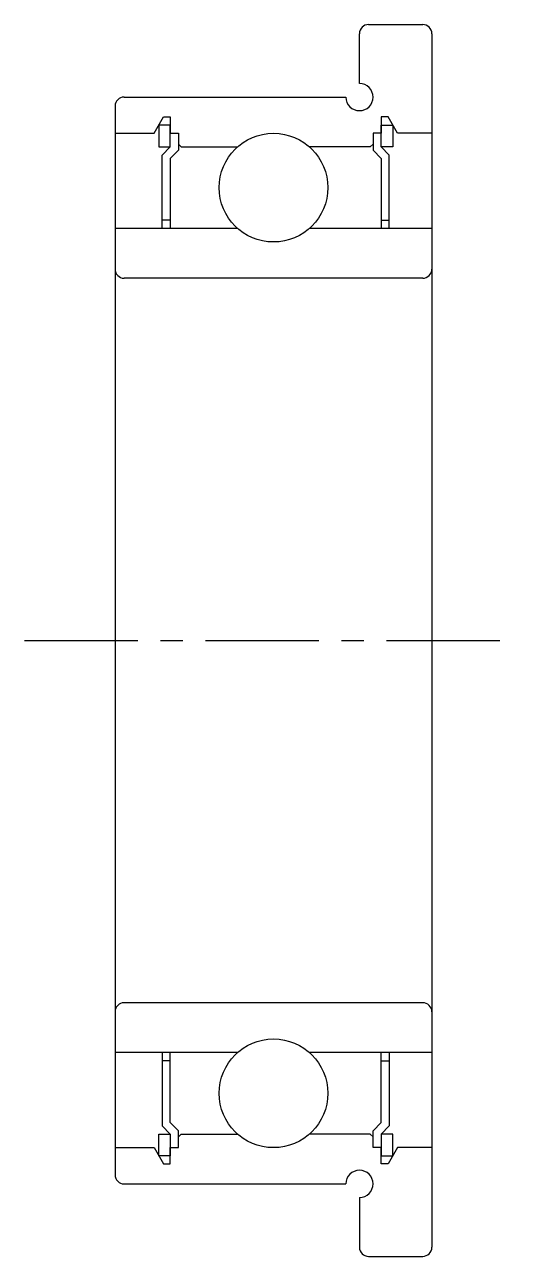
# Model space of a CAD drawing. Extents: x 2.6 to 38.4, y 2.5 to 30.6.
# Drawn here: x 32.89 to 38.39, y 16.97 to 30.57 of the extents above; entities outside this region: 2.
import ezdxf

# ---------------------------------------------------------------- set-up
doc = ezdxf.new("R2010")
doc.units = 0
doc.linetypes.add('CENTER', pattern=[2, 1.25, -0.25, 0.25, -0.25])
doc.layers.get('0').update_dxf_attribs({"linetype": 'CONTINUOUS'})
doc.layers.add('CENTER', color=1, linetype='CENTER')

msp = doc.modelspace()

# ---------------------------------------------------------------- linework, layer by layer
at = {"color": 7, "linetype": 'CONTINUOUS'}
for p, q in [((36.586, 29.92), (36.586, 30.47)), ((36.686, 30.57), (37.286, 30.57)), ((37.386, 30.47), (37.386, 17.07)), ((33.886, 29.67), (33.886, 17.87)), ((33.986, 29.77), (36.436, 29.77)), ((34.316, 29.37), (34.42, 29.55)), ((34.42, 29.55), (34.496, 29.55)), ((34.496, 29.55), (34.496, 29.37)), ((36.902, 29.55), (36.826, 29.55)), ((36.826, 29.55), (36.826, 29.37)), ((37.006, 29.37), (36.902, 29.55)), ((34.368, 29.46), (34.368, 29.22)), ((34.496, 29.46), (34.368, 29.46)), ((34.496, 29.22), (34.496, 29.46)), ((36.826, 29.22), (36.826, 29.46)), ((36.826, 29.46), (36.954, 29.46)), ((36.954, 29.46), (36.954, 29.22)), ((33.886, 29.37), (34.316, 29.37)), ((34.496, 29.37), (34.586, 29.37)), ((34.586, 29.37), (34.586, 29.183)), ((34.586, 29.25), (34.616, 29.22)), ((36.736, 29.25), (36.706, 29.22)), ((36.736, 29.37), (36.736, 29.183)), ((36.826, 29.37), (36.736, 29.37)), ((37.386, 29.37), (37.006, 29.37)), ((34.368, 29.22), (34.496, 29.22)), ((34.406, 29.13), (34.496, 29.22)), ((34.406, 28.32), (34.406, 29.13)), ((34.586, 29.183), (34.496, 29.093)), ((34.616, 29.22), (35.239, 29.22)), ((36.706, 29.22), (36.033, 29.22)), ((36.736, 29.183), (36.826, 29.093)), ((36.954, 29.22), (36.826, 29.22)), ((36.916, 29.13), (36.826, 29.22)), ((36.916, 28.32), (36.916, 29.13)), ((34.496, 29.093), (34.496, 28.32)), ((36.826, 29.093), (36.826, 28.32)), ((35.239, 28.32), (33.886, 28.32)), ((34.496, 28.41), (34.406, 28.41)), ((37.386, 28.32), (36.033, 28.32)), ((36.826, 28.41), (36.916, 28.41)), ((37.286, 27.77), (33.986, 27.77)), ((37.386, 27.17), (37.386, 27.17)), ((37.286, 19.77), (33.986, 19.77)), ((35.239, 19.22), (33.886, 19.22)), ((34.406, 19.22), (34.406, 18.41)), ((34.496, 18.447), (34.496, 19.22)), ((37.386, 19.22), (36.033, 19.22)), ((36.826, 18.447), (36.826, 19.22)), ((36.916, 19.22), (36.916, 18.41)), ((34.496, 19.13), (34.406, 19.13)), ((36.826, 19.13), (36.916, 19.13)), ((34.406, 18.41), (34.496, 18.32)), ((34.586, 18.357), (34.496, 18.447)), ((36.736, 18.357), (36.826, 18.447)), ((36.916, 18.41), (36.826, 18.32)), ((34.368, 18.32), (34.496, 18.32)), ((34.368, 18.08), (34.368, 18.32)), ((34.496, 18.32), (34.496, 18.08)), ((34.586, 18.17), (34.586, 18.357)), ((34.586, 18.29), (34.616, 18.32)), ((34.616, 18.32), (35.239, 18.32)), ((36.706, 18.32), (36.033, 18.32)), ((36.736, 18.29), (36.706, 18.32)), ((36.736, 18.17), (36.736, 18.357)), ((36.954, 18.32), (36.826, 18.32)), ((36.826, 18.32), (36.826, 18.08)), ((36.954, 18.08), (36.954, 18.32)), ((33.886, 18.17), (34.316, 18.17)), ((34.316, 18.17), (34.42, 17.99)), ((34.496, 17.99), (34.496, 18.17)), ((34.496, 18.17), (34.586, 18.17)), ((36.826, 18.17), (36.736, 18.17)), ((36.826, 17.99), (36.826, 18.17)), ((37.006, 18.17), (36.902, 17.99)), ((37.386, 18.17), (37.006, 18.17)), ((34.496, 18.08), (34.368, 18.08)), ((34.42, 17.99), (34.496, 17.99)), ((36.826, 18.08), (36.954, 18.08)), ((36.902, 17.99), (36.826, 17.99)), ((33.986, 17.77), (36.436, 17.77)), ((36.586, 17.62), (36.586, 17.07)), ((36.686, 16.97), (37.286, 16.97))]:
    msp.add_line(p, q, dxfattribs=at)
msp.add_line((37.386, 23.77), (37.386, 23.77))
for centre in [(35.636, 28.77), (35.636, 18.77)]:
    msp.add_circle(centre, 0.6, dxfattribs=at)
for centre, radius, start, end in [((36.686, 30.47), 0.1, 90, 180), ((37.286, 30.47), 0.1, 0, 90), ((36.586, 29.77), 0.15, 180.003, 90), ((33.986, 29.67), 0.1, 90, 180), ((33.986, 27.87), 0.1, 180, 270), ((37.286, 27.87), 0.1, 270, 0), ((33.986, 19.67), 0.1, 90, 180), ((37.286, 19.67), 0.1, 0, 90), ((33.986, 17.87), 0.1, 180, 270), ((36.586, 17.77), 0.15, 270, 179.997), ((36.686, 17.07), 0.1, 180, 270), ((37.286, 17.07), 0.1, 270, 0)]:
    msp.add_arc(centre, radius, start, end, dxfattribs=at)
at = {"layer": 'CENTER', "color": 1, "linetype": 'CENTER'}
msp.add_line((32.886, 23.77), (38.386, 23.77), dxfattribs=at)

# ---------------------------------------------------------------- texts
at = {"color": 7, "linetype": 'CONTINUOUS'}
for p in [(2.5, 6.25), (2.5, 2.5)]:
    msp.add_text('FL678ZZ', height=1, dxfattribs=at).set_placement(p)

doc.saveas('drawing.dxf')
